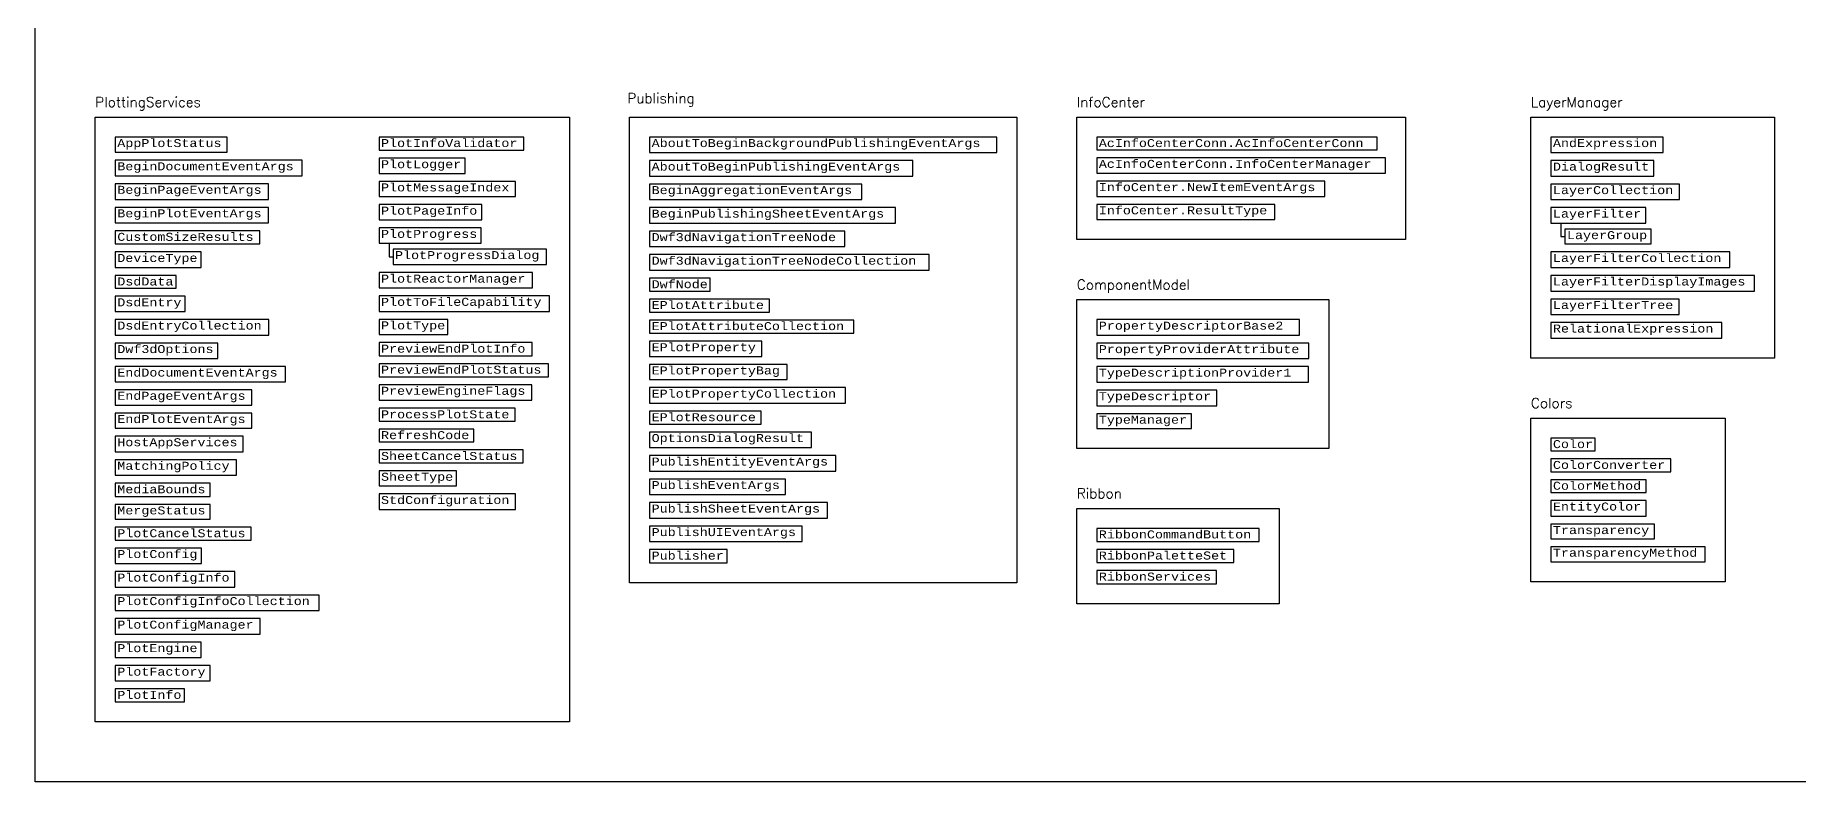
# Model space of a CAD drawing. Header units: inches. Extents: x 350 to 848, y -216 to 10.
# Drawn here: x 636.2 to 724.4, y -173.9 to -136.6 of the extents above; entities that cross this region are included whole.
import ezdxf

# ---------------------------------------------------------------- set-up
doc = ezdxf.new("R2010")
doc.units = ezdxf.units.IN
doc.header["$MEASUREMENT"] = 0
doc.layers.add('Managed classes', color=3, linetype='Continuous')
doc.layers.add('ObjectARX 2009 Managed classes', color=7, linetype='Continuous')
doc.styles.add('Categories', font='romanc.shx', dxfattribs={"height": 0.5})
doc.styles.add('PureManaged', font='COUR.TTF', dxfattribs={"height": 0.4})

msp = doc.modelspace()

# ---------------------------------------------------------------- linework, layer by layer
for p, q in [((712.484, -146.011), (712.484, -146.682)), ((653.911, -147.009), (653.911, -147.696)), ((712.484, -146.682), (712.684, -146.682)), ((653.911, -147.696), (654.111, -147.696))]:
    msp.add_line(p, q)
for points in [[(636.228, 1.1), (848.411, 1.1), (848.411, -173.928), (636.228, -173.928)], [(639.228, -140.71), (662.935, -140.71), (662.935, -170.928), (639.228, -170.928)], [(665.935, -140.71), (685.286, -140.71), (685.286, -163.981), (665.935, -163.981)], [(688.286, -140.71), (704.708, -140.71), (704.708, -146.833), (688.286, -146.833)], [(710.984, -140.71), (723.153, -140.71), (723.153, -152.754), (710.984, -152.754)], [(640.228, -141.71), (640.228, -142.471), (645.814, -142.471), (645.814, -141.71)], [(653.411, -141.71), (653.411, -142.365), (660.653, -142.365), (660.653, -141.71)], [(666.935, -141.71), (666.935, -142.485), (684.286, -142.485), (684.286, -141.71)], [(689.286, -141.71), (689.286, -142.35), (703.29, -142.35), (703.29, -141.71)], [(711.984, -141.71), (711.984, -142.485), (717.6, -142.485), (717.6, -141.71)], [(653.411, -142.765), (653.411, -143.526), (657.712, -143.526), (657.712, -142.765)], [(689.286, -142.75), (689.286, -143.511), (703.708, -143.511), (703.708, -142.75)], [(640.228, -142.871), (640.228, -143.646), (649.572, -143.646), (649.572, -142.871)], [(666.935, -142.885), (666.935, -143.661), (680.084, -143.661), (680.084, -142.885)], [(711.984, -142.885), (711.984, -143.661), (717.122, -143.661), (717.122, -142.885)], [(640.228, -144.046), (640.228, -144.822), (647.891, -144.822), (647.891, -144.046)], [(653.411, -143.926), (653.411, -144.687), (660.239, -144.687), (660.239, -143.926)], [(666.935, -144.061), (666.935, -144.836), (677.539, -144.836), (677.539, -144.061)], [(689.286, -143.911), (689.286, -144.672), (700.681, -144.672), (700.681, -143.911)], [(711.984, -144.061), (711.984, -144.836), (718.402, -144.836), (718.402, -144.061)], [(640.228, -145.222), (640.228, -145.997), (647.891, -145.997), (647.891, -145.222)], [(653.411, -145.087), (653.411, -145.848), (658.542, -145.848), (658.542, -145.087)], [(666.935, -145.236), (666.935, -146.011), (679.22, -146.011), (679.22, -145.236)], [(689.286, -145.072), (689.286, -145.833), (698.177, -145.833), (698.177, -145.072)], [(711.984, -145.236), (711.984, -146.011), (716.723, -146.011), (716.723, -145.236)], [(653.411, -146.248), (653.411, -147.009), (658.521, -147.009), (658.521, -146.248)], [(712.684, -146.311), (712.684, -147.053), (717.001, -147.053), (717.001, -146.311)], [(640.228, -146.397), (640.228, -147.052), (647.457, -147.052), (647.457, -146.397)], [(666.935, -146.411), (666.935, -147.187), (676.691, -147.187), (676.691, -146.411)], [(640.228, -147.452), (640.228, -148.227), (644.522, -148.227), (644.522, -147.452)], [(654.111, -147.309), (654.111, -148.084), (661.786, -148.084), (661.786, -147.309)], [(666.935, -147.587), (666.935, -148.362), (680.906, -148.362), (680.906, -147.587)], [(711.984, -147.453), (711.984, -148.228), (720.923, -148.228), (720.923, -147.453)], [(640.228, -148.627), (640.228, -149.268), (643.275, -149.268), (643.275, -148.627)], [(653.411, -148.484), (653.411, -149.245), (661.074, -149.245), (661.074, -148.484)], [(666.935, -148.762), (666.935, -149.403), (669.968, -149.403), (669.968, -148.762)], [(711.984, -148.628), (711.984, -149.403), (722.153, -149.403), (722.153, -148.628)], [(640.228, -149.668), (640.228, -150.429), (643.718, -150.429), (643.718, -149.668)], [(653.411, -149.645), (653.411, -150.421), (661.935, -150.421), (661.935, -149.645)], [(666.935, -149.803), (666.935, -150.457), (672.933, -150.457), (672.933, -149.803)], [(688.286, -149.833), (700.875, -149.833), (700.875, -157.267), (688.286, -157.267)], [(711.984, -149.803), (711.984, -150.579), (718.388, -150.579), (718.388, -149.803)], [(640.228, -150.829), (640.228, -151.604), (647.897, -151.604), (647.897, -150.829)], [(653.411, -150.821), (653.411, -151.582), (656.857, -151.582), (656.857, -150.821)], [(666.935, -150.857), (666.935, -151.512), (677.149, -151.512), (677.149, -150.857)], [(689.286, -150.833), (689.286, -151.609), (699.424, -151.609), (699.424, -150.833)], [(711.984, -150.979), (711.984, -151.754), (720.517, -151.754), (720.517, -150.979)], [(640.228, -152.004), (640.228, -152.779), (645.346, -152.779), (645.346, -152.004)], [(653.411, -151.982), (653.411, -152.636), (661.063, -152.636), (661.063, -151.982)], [(666.935, -151.912), (666.935, -152.673), (672.549, -152.673), (672.549, -151.912)], [(689.286, -152.009), (689.286, -152.784), (699.875, -152.784), (699.875, -152.009)], [(640.228, -153.179), (640.228, -153.94), (648.731, -153.94), (648.731, -153.179)], [(653.411, -153.036), (653.411, -153.691), (661.883, -153.691), (661.883, -153.036)], [(666.935, -153.073), (666.935, -153.834), (673.801, -153.834), (673.801, -153.073)], [(689.286, -153.184), (689.286, -153.959), (699.863, -153.959), (699.863, -153.184)], [(653.411, -154.091), (653.411, -154.866), (661.042, -154.866), (661.042, -154.091)], [(666.935, -154.234), (666.935, -155.009), (676.729, -155.009), (676.729, -154.234)], [(640.228, -154.34), (640.228, -155.101), (647.05, -155.101), (647.05, -154.34)], [(689.286, -154.359), (689.286, -155.135), (695.28, -155.135), (695.28, -154.359)], [(640.228, -155.501), (640.228, -156.262), (647.05, -156.262), (647.05, -155.501)], [(653.411, -155.266), (653.411, -155.907), (660.219, -155.907), (660.219, -155.266)], [(666.935, -155.409), (666.935, -156.05), (672.513, -156.05), (672.513, -155.409)], [(689.286, -155.535), (689.286, -156.267), (694.019, -156.267), (694.019, -155.535)], [(710.984, -155.754), (720.686, -155.754), (720.686, -163.944), (710.984, -163.944)], [(640.228, -156.662), (640.228, -157.438), (646.624, -157.438), (646.624, -156.662)], [(653.411, -156.307), (653.411, -156.947), (658.149, -156.947), (658.149, -156.307)], [(666.935, -156.45), (666.935, -157.225), (675.033, -157.225), (675.033, -156.45)], [(711.984, -156.754), (711.984, -157.395), (714.202, -157.395), (714.202, -156.754)], [(653.411, -157.347), (653.411, -157.987), (660.62, -157.987), (660.62, -157.347)], [(666.935, -157.625), (666.935, -158.401), (676.247, -158.401), (676.247, -157.625)], [(640.228, -157.838), (640.228, -158.613), (646.285, -158.613), (646.285, -157.838)], [(653.411, -158.387), (653.411, -159.148), (657.275, -159.148), (657.275, -158.387)], [(711.984, -157.795), (711.984, -158.435), (717.983, -158.435), (717.983, -157.795)], [(640.228, -159.013), (640.228, -159.668), (644.971, -159.668), (644.971, -159.013)], [(666.935, -158.801), (666.935, -159.576), (673.726, -159.576), (673.726, -158.801)], [(711.984, -158.835), (711.984, -159.475), (716.751, -159.475), (716.751, -158.835)], [(640.228, -160.068), (640.228, -160.809), (644.971, -160.809), (644.971, -160.068)], [(653.411, -159.548), (653.411, -160.324), (660.23, -160.324), (660.23, -159.548)], [(666.935, -159.976), (666.935, -160.751), (675.827, -160.751), (675.827, -159.976)], [(688.286, -160.267), (698.398, -160.267), (698.398, -165.031), (688.286, -165.031)], [(711.984, -159.875), (711.984, -160.651), (716.736, -160.651), (716.736, -159.875)], [(640.228, -161.209), (640.228, -161.849), (647.019, -161.849), (647.019, -161.209)], [(666.935, -161.151), (666.935, -161.927), (674.566, -161.927), (674.566, -161.151)], [(689.286, -161.267), (689.286, -161.922), (697.398, -161.922), (697.398, -161.267)], [(711.984, -161.051), (711.984, -161.783), (717.159, -161.783), (717.159, -161.051)], [(640.228, -162.249), (640.228, -163.025), (644.542, -163.025), (644.542, -162.249)], [(666.935, -162.327), (666.935, -162.981), (670.816, -162.981), (670.816, -162.327)], [(689.286, -162.322), (689.286, -162.976), (696.128, -162.976), (696.128, -162.322)], [(711.984, -162.183), (711.984, -162.944), (719.686, -162.944), (719.686, -162.183)], [(640.228, -163.425), (640.228, -164.2), (646.2, -164.2), (646.2, -163.425)], [(689.286, -163.376), (689.286, -164.031), (695.267, -164.031), (695.267, -163.376)], [(640.228, -164.6), (640.228, -165.376), (650.411, -165.376), (650.411, -164.6)], [(640.228, -165.776), (640.228, -166.551), (647.471, -166.551), (647.471, -165.776)], [(640.228, -166.951), (640.228, -167.726), (644.515, -167.726), (644.515, -166.951)], [(640.228, -168.126), (640.228, -168.887), (644.971, -168.887), (644.971, -168.126)], [(640.228, -169.287), (640.228, -169.928), (643.679, -169.928), (643.679, -169.287)]]:
    msp.add_lwpolyline(points, close=True)

# ---------------------------------------------------------------- texts
at = {"color": 1, "char_height": 0.5, "attachment_point": 1, "style": 'Categories'}
for s, insert, width in [('PlottingServices', (639.228, -139.71), 12.40327), ('Publishing', (665.82, -139.515), 2.30369), ('InfoCenter', (688.286, -139.71), 1.91908), ('LayerManager', (710.984, -139.71), 5.48556), ('ComponentModel', (688.286, -148.833), 5.29462), ('Colors', (710.984, -154.754), 5.6477), ('Ribbon', (688.286, -159.267), 6.60759)]:
    msp.add_mtext(s, dxfattribs=dict(at, insert=insert, width=width))
at = {"layer": 'Managed classes', "char_height": 0.4, "attachment_point": 1, "style": 'PureManaged'}
for s, insert in [('{\\Fcourier new;AppPlotStatus}', (640.328, -141.81)), ('{\\Fcourier new;PlotInfoValidator}', (653.511, -141.81)), ('{\\Fcourier new;AboutToBeginBackgroundPublishingEventArgs}', (667.035, -141.81)), ('{\\Fcourier new|c0;AcInfoCenterConn.AcInfoCenterConn}', (689.386, -141.81)), ('{\\Fcourier new;AndExpression}', (712.084, -141.81)), ('{\\Fcourier new;BeginDocumentEventArgs}', (640.328, -142.971)), ('{\\Fcourier new;PlotLogger}', (653.511, -142.865)), ('{\\Fcourier new;AboutToBeginPublishingEventArgs}', (667.035, -142.985)), ('{\\Fcourier new|c0;AcInfoCenterConn.InfoCenterManager}', (689.386, -142.85)), ('{\\Fcourier new;DialogResult}', (712.084, -142.985)), ('{\\Fcourier new;BeginPageEventArgs}', (640.328, -144.146)), ('{\\Fcourier new;PlotMessageIndex}', (653.511, -144.026)), ('{\\Fcourier new;BeginAggregationEventArgs}', (667.035, -144.161)), ('{\\Fcourier new;InfoCenter.NewItemEventArgs}', (689.386, -144.011)), ('{\\Fcourier new;LayerCollection}', (712.084, -144.161)), ('{\\Fcourier new;BeginPlotEventArgs}', (640.328, -145.322)), ('{\\Fcourier new;PlotPageInfo}', (653.511, -145.187)), ('{\\Fcourier new;BeginPublishingSheetEventArgs}', (667.035, -145.336)), ('{\\Fcourier new;InfoCenter.ResultType}', (689.386, -145.172)), ('{\\Fcourier new;LayerFilter}', (712.084, -145.336)), ('{\\Fcourier new;PlotProgress}', (653.511, -146.348)), ('{\\Fcourier new;CustomSizeResults}', (640.328, -146.497)), ('{\\Fcourier new;Dwf3dNavigationTreeNode}', (667.035, -146.511)), ('{\\Fcourier new;LayerGroup}', (712.784, -146.411)), ('{\\Fcourier new;DeviceType}', (640.328, -147.552)), ('{\\Fcourier new;PlotProgressDialog}', (654.211, -147.409)), ('{\\Fcourier new;Dwf3dNavigationTreeNodeCollection}', (667.035, -147.687)), ('{\\Fcourier new;LayerFilterCollection}', (712.084, -147.553)), ('{\\Fcourier new;DsdData}', (640.328, -148.727)), ('{\\Fcourier new;PlotReactorManager}', (653.511, -148.584)), ('{\\Fcourier new;DwfNode}', (667.035, -148.862)), ('{\\Fcourier new;LayerFilterDisplayImages}', (712.084, -148.728)), ('{\\Fcourier new;DsdEntry}', (640.328, -149.768)), ('{\\Fcourier new;PlotToFileCapability}', (653.511, -149.745)), ('{\\Fcourier new;EPlotAttribute}', (667.035, -149.903)), ('{\\Fcourier new;LayerFilterTree}', (712.084, -149.903)), ('{\\Fcourier new;DsdEntryCollection}', (640.328, -150.929)), ('{\\Fcourier new;PlotType}', (653.511, -150.921)), ('{\\Fcourier new;EPlotAttributeCollection}', (667.035, -150.957)), ('{\\Fcourier new|c0;PropertyDescriptorBase2}', (689.386, -150.933)), ('{\\Fcourier new;RelationalExpression}', (712.084, -151.079)), ('{\\Fcourier new;Dwf3dOptions}', (640.328, -152.104)), ('{\\Fcourier new;PreviewEndPlotInfo}', (653.511, -152.082)), ('{\\Fcourier new;EPlotProperty}', (667.035, -152.012)), ('{\\Fcourier new;PropertyProviderAttribute}', (689.386, -152.109)), ('{\\Fcourier new;EndDocumentEventArgs}', (640.328, -153.279)), ('{\\Fcourier new;PreviewEndPlotStatus}', (653.511, -153.136)), ('{\\Fcourier new;EPlotPropertyBag}', (667.035, -153.173)), ('{\\Fcourier new|c0;TypeDescriptionProvider1}', (689.386, -153.284)), ('{\\Fcourier new;PreviewEngineFlags}', (653.511, -154.191)), ('{\\Fcourier new;EndPageEventArgs}', (640.328, -154.44)), ('{\\Fcourier new;EPlotPropertyCollection}', (667.035, -154.334)), ('{\\Fcourier new;TypeDescriptor}', (689.386, -154.459)), ('{\\Fcourier new;EndPlotEventArgs}', (640.328, -155.601)), ('{\\Fcourier new;ProcessPlotState}', (653.511, -155.366)), ('{\\Fcourier new;EPlotResource}', (667.035, -155.509)), ('{\\Fcourier new;TypeManager}', (689.386, -155.635)), ('{\\Fcourier new;HostAppServices}', (640.328, -156.762)), ('{\\Fcourier new;RefreshCode}', (653.511, -156.407)), ('{\\Fcourier new;OptionsDialogResult}', (667.035, -156.55)), ('{\\Fcourier new;Color}', (712.084, -156.854)), ('{\\Fcourier new;SheetCancelStatus}', (653.511, -157.447)), ('{\\Fcourier new;PublishEntityEventArgs}', (667.035, -157.725)), ('{\\Fcourier new;MatchingPolicy}', (640.328, -157.938)), ('{\\Fcourier new;SheetType}', (653.511, -158.487)), ('{\\Fcourier new;ColorConverter}', (712.084, -157.895)), ('{\\Fcourier new;MediaBounds}', (640.328, -159.113)), ('{\\Fcourier new;PublishEventArgs}', (667.035, -158.901)), ('{\\Fcourier new;ColorMethod}', (712.084, -158.935)), ('{\\Fcourier new;MergeStatus}', (640.328, -160.168)), ('{\\Fcourier new;StdConfiguration}', (653.511, -159.648)), ('{\\Fcourier new;PublishSheetEventArgs}', (667.035, -160.076)), ('{\\Fcourier new;EntityColor}', (712.084, -159.975)), ('{\\Fcourier new;PlotCancelStatus}', (640.328, -161.309)), ('{\\Fcourier new;PublishUIEventArgs}', (667.035, -161.251)), ('{\\Fcourier new;Transparency}', (712.084, -161.151)), ('{\\Fcourier new;PlotConfig}', (640.328, -162.349)), ('{\\Fcourier new;Publisher}', (667.035, -162.427)), ('{\\Fcourier new;TransparencyMethod}', (712.084, -162.283)), ('{\\Fcourier new;PlotConfigInfo}', (640.328, -163.525)), ('{\\Fcourier new;PlotConfigInfoCollection}', (640.328, -164.7)), ('{\\Fcourier new;PlotConfigManager}', (640.328, -165.876)), ('{\\Fcourier new;PlotEngine}', (640.328, -167.051)), ('{\\Fcourier new;PlotFactory}', (640.328, -168.226)), ('{\\Fcourier new;PlotInfo}', (640.328, -169.387))]:
    msp.add_mtext(s, dxfattribs=dict(at, insert=insert))
at = {"layer": 'ObjectARX 2009 Managed classes', "color": 3, "char_height": 0.4, "attachment_point": 1}
for s, insert in [('{\\Fcourier new;RibbonCommandButton}', (689.386, -161.367)), ('{\\Fcourier new;RibbonPaletteSet}', (689.386, -162.422)), ('{\\Fcourier new;RibbonServices}', (689.386, -163.476))]:
    msp.add_mtext(s, dxfattribs=dict(at, insert=insert))

doc.saveas('drawing.dxf')
